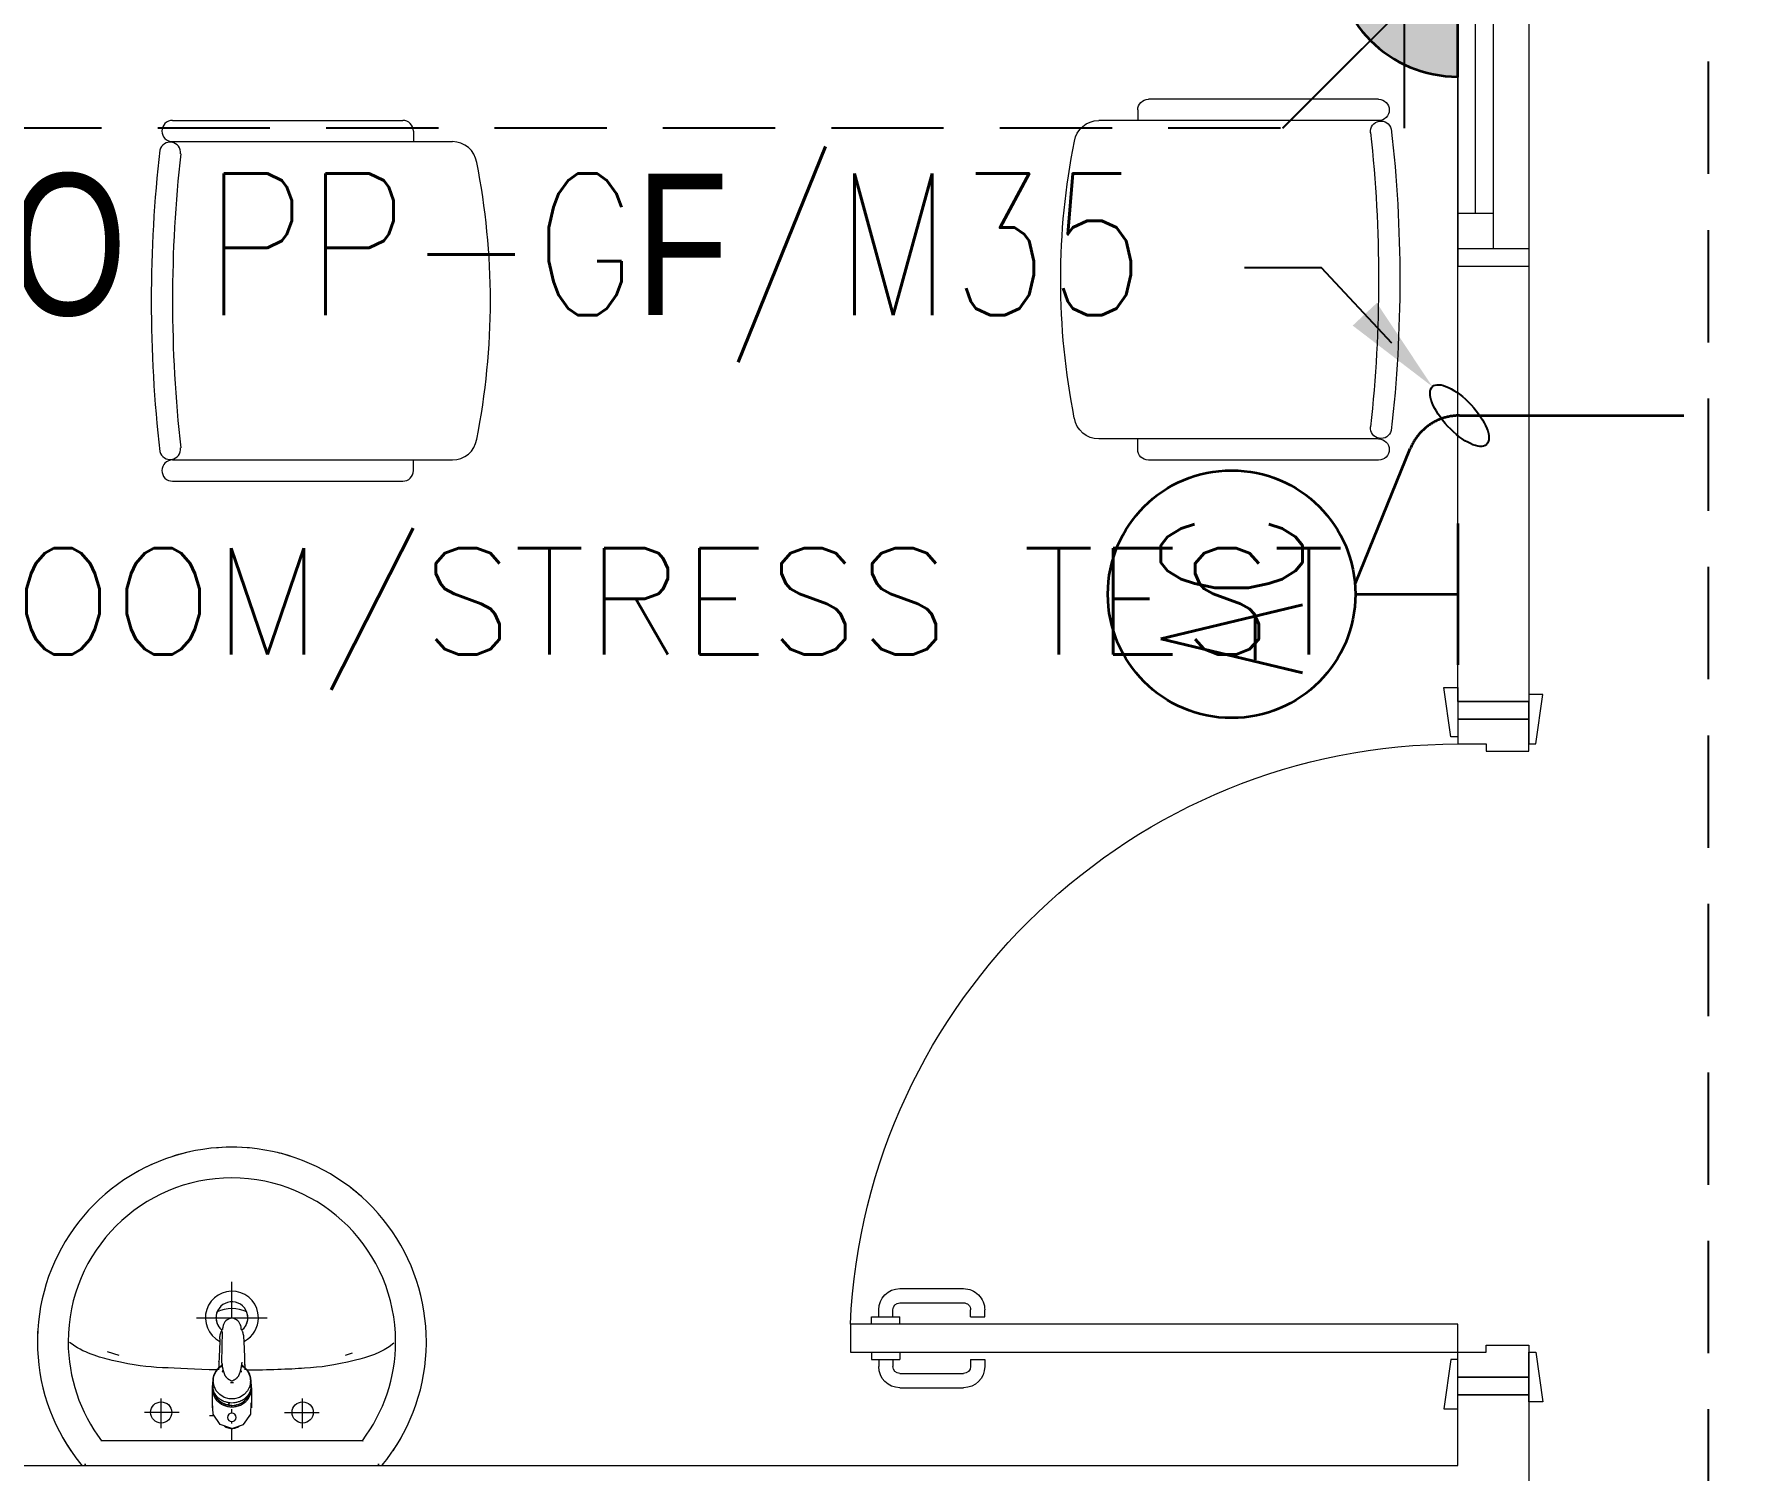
# Model space of a CAD drawing. Header units: inches. Extents: x -12418 to 242017, y -29325 to 19878.
# Drawn here: x 27436 to 29850, y -9965 to -7934 of the extents above; entities that cross this region are included whole.
import ezdxf
from ezdxf import colors
from ezdxf.entities.mleader import LeaderData, LeaderLine
from ezdxf.enums import TextEntityAlignment as Align
from ezdxf.math import Vec2, Vec3

# ---------------------------------------------------------------- set-up
doc = ezdxf.new("R2010")
doc.units = ezdxf.units.IN
doc.header["$LTSCALE"] = 25
doc.header["$MEASUREMENT"] = 0
doc.linetypes.add('DASHDOT', pattern=[25.4, 12.7, -6.35, 0, -6.35])
doc.linetypes.add('HIDDEN', pattern=[9.525, 6.35, -3.175])
doc.layers.get('0').update_dxf_attribs({"color": 8})
doc.layers.get('Defpoints').update_dxf_attribs({"color": 8})
for name, color, linetype, lineweight in [('00-Ground Floor$0$72_EGR_BASE_TEXT', 252, 'Continuous', 5), ('00-Ground Floor$0$Aluminum', 251, 'Continuous', 5), ('00-Ground Floor$0$LOADING', 253, 'Continuous', 5), ('00-Ground Floor$0$P-SANR-FIXT', 6, 'Continuous', 18), ('00-Ground Floor$0$Walls', 251, 'Continuous', 5), ('00-Ground Floor$0$Wooden Joinery', 251, 'Continuous', 5), ('E-LITE-CIRC', 6, 'Continuous', 25), ('E-LITE-CLNG-CNDT', 6, 'DASHDOT', 35), ('E-LITE-EXIT-NUMB', 6, 'Continuous', 25), ('E-POWR-CIRC-NUMB', 6, 'Continuous', 25), ('E-POWR-CLNG-CNDT', 6, 'DASHDOT', 35), ('E-POWR-FLOR-CNDT', 6, 'HIDDEN', 25), ('E-POWR-WALL @ 100', 4, 'Continuous', 35)]:
    doc.layers.add(name, color=color, linetype=linetype, lineweight=lineweight)
doc.layers.add('E-POWR-IDEN', color=101, linetype='Continuous')
doc.styles.add('00-Ground Floor$0$SIMPLEX', font='SIMPLEX.shx', dxfattribs={"height": 150})
doc.styles.add('DC_Simplex', font='SIMPLEX.shx', dxfattribs={"width": 0.7})

# ---------------------------------------------------------------- blocks, each defined once
blk = doc.blocks.new('00-Ground Floor$0$A$C72370EFE')
at = {"layer": '00-Ground Floor$0$Wooden Joinery'}
for p, q in [((-0.01, -0.04), (-0.02, -0.04)), ((-0.01, -0.03), (-0.01, -0.07)), ((0, -0.03), (-0.01, -0.03)), ((0.04, -0.03), (0.05, -0.03)), ((0.05, -0.03), (0.05, -0.07)), ((0.05, -0.04), (0.06, -0.04)), ((-0.05, -0.07), (-0.05, -0.16)), ((-0.03, -0.07), (-0.03, -0.16)), ((-0.01, -0.06), (-0.02, -0.06)), ((0, -0.07), (-0.01, -0.07)), ((0.04, -0.07), (0.05, -0.07)), ((0.05, -0.06), (0.06, -0.06)), ((0.07, -0.07), (0.07, -0.16)), ((0.09, -0.07), (0.09, -0.16)), ((-0.01, -0.17), (-0.02, -0.17)), ((-0.01, -0.19), (-0.02, -0.19)), ((-0.01, -0.17), (-0.01, -0.19)), ((0.05, -0.17), (0.06, -0.17)), ((0.05, -0.17), (0.05, -0.19)), ((0.05, -0.19), (0.06, -0.19))]:
    blk.add_line(p, q, dxfattribs=at)
for centre, radius, start, end in [((-0.02, -0.07), 0.03, 90, 180), ((0.06, -0.07), 0.03, 0, 90), ((-0.02, -0.07), 0.01, 90, 180), ((0.06, -0.07), 0.01, 0, 90), ((-0.02, -0.16), 0.03, 180, 270), ((-0.02, -0.16), 0.01, 180, 270), ((0.06, -0.16), 0.01, 270, 0), ((0.06, -0.16), 0.03, 270, 0)]:
    blk.add_arc(centre, radius, start, end, dxfattribs=at)
blk = doc.blocks.new('00-Ground Floor$0$A$C5DAD61B4')
at = {"layer": '00-Ground Floor$0$Wooden Joinery'}
for points in [[(80, 959.1), (80, 969.1), (10, 979.1), (10, 959.1)], [(940, 959.1), (940, 969.1), (1010, 979.1), (1010, 959.1)], [(70, 859.1), (70, 849.1), (0, 839.1), (0, 859.1)], [(120, 859.1), (120, 0), (80, 0), (80, 859.1)], [(950, 859.1), (950, 849.1), (1020, 839.1), (1020, 859.1)]]:
    blk.add_lwpolyline(points, close=True, dxfattribs=at)
for points in [[(45, 859.1), (45, 959.1), (20, 959.1), (20, 859.1), (45, 859.1)], [(45, 859.1), (80, 859.1), (80, 899.1), (90, 899.1), (90, 959.1), (45, 959.1), (45, 859.1)], [(975, 859.1), (940, 859.1), (940, 899.1), (930, 899.1), (930, 959.1), (975, 959.1), (975, 859.1)], [(975, 859.1), (975, 959.1), (1000, 959.1), (1000, 859.1), (975, 859.1)]]:
    blk.add_lwpolyline(points, dxfattribs=at)
blk.add_arc((80, 859.1), 860, 272.666, 0, dxfattribs=at)
at = {"layer": '00-Ground Floor$0$Wooden Joinery', "xscale": 999.9999999998854, "yscale": 999.9999999998854, "zscale": 999.9999999998854, "rotation": 180}
blk.add_blockref('00-Ground Floor$0$A$C72370EFE', (120, 0), dxfattribs=at)
blk = doc.blocks.new('00-Ground Floor$0$FP_84-161_A_00_GFL_-0_080_Einreichung_Grundrisse_100')
at = {"layer": '00-Ground Floor$0$P-SANR-FIXT'}
blk.add_line((-0.0045, 0.0022), (-0.0044, 0.002), dxfattribs=at)
at = {"layer": '00-Ground Floor$0$P-SANR-FIXT', "flags": 128}
blk.add_lwpolyline([(-0.006, 0.004), (-0.0059, 0.0039), (-0.0057, 0.0038)], dxfattribs=at)
blk = doc.blocks.new('00-Ground Floor$0$FP_85-161_A_00_GFL_-0_080_Einreichung_Grundrisse_100')
at = {"layer": '00-Ground Floor$0$P-SANR-FIXT'}
blk.add_line((0.0044, 0.0019), (0.0045, 0.0021), dxfattribs=at)
at = {"layer": '00-Ground Floor$0$P-SANR-FIXT', "flags": 128}
blk.add_lwpolyline([(0.0057, 0.0037), (0.0058, 0.0039), (0.006, 0.004)], dxfattribs=at)
blk = doc.blocks.new('00-Ground Floor$0$IS_Ceraplus_B8204_BIM_BG _1_ - B8204AA - CERAPLUS single lever basin mixer with pop-up waste-V83-161_A_00_GFL_-0_080_Einreichung_Grundrisse_100')
at = {"layer": '00-Ground Floor$0$LOADING'}
h = blk.add_hatch(dxfattribs=at)
h.set_pattern_fill('FP_27', color=256, style=0, pattern_type=2)
h.set_pattern_definition([(135, (-0.009, 0), (0.010607, 0.010607), []), (45, (-0.009, 0), (0.010607, -0.010607), [])])
h.paths.add_polyline_path([(-0.0045, 0.0019), (-0.0056, 0.0024), (-0.005, 0.0019)])
h.paths.add_polyline_path([(-0.0055, 0.0035), (-0.0055, 0.0035), (-0.0079, 0.0042)])
for p, q in [((-0.014, 0.0647), (-0.0133, 0.1077)), ((-0.0185, 0.0618), (-0.019, 0.0539)), ((-0.019, 0.0539), (-0.0188, 0.0561)), ((-0.0124, 0.052), (-0.0133, 0.0515)), ((0.0137, 0.0512), (0.0129, 0.0517)), ((-0.028, 0.0281), (-0.028, 0)), ((-0.0271, 0.0392), (-0.0274, 0.0337)), ((-0.0262, 0.0293), (-0.0263, 0.0287)), ((-0.0263, 0.0287), (-0.0262, 0.0282)), ((0.0262, 0.0282), (0.0263, 0.0287)), ((0.0274, 0.0337), (0.0271, 0.0392)), ((0.028, 0), (0.028, 0.0281))]:
    blk.add_line(p, q, dxfattribs=at)
at = {"layer": '00-Ground Floor$0$LOADING', "flags": 128}
for points in [[(0, 0.1266), (-0.0025, 0.1263), (-0.0047, 0.1255), (-0.0067, 0.1244), (-0.0084, 0.123), (-0.0098, 0.1214), (-0.0109, 0.1197), (-0.0118, 0.1179), (-0.0124, 0.1161), (-0.0129, 0.1142)], [(0.0129, 0.1142), (0.0124, 0.1161), (0.0118, 0.1179), (0.0109, 0.1197), (0.0098, 0.1214), (0.0084, 0.123), (0.0067, 0.1244), (0.0047, 0.1255), (0.0025, 0.1263), (0, 0.1266)], [(-0.0172, 0.0938), (-0.0177, 0.083), (-0.0181, 0.0721)], [(0.0181, 0.0721), (0.0177, 0.083), (0.0172, 0.0938)], [(-0.0173, 0.0577), (-0.0181, 0.057), (-0.0189, 0.0563), (-0.0197, 0.0556), (-0.0204, 0.0548), (-0.0211, 0.054), (-0.0218, 0.0532), (-0.0224, 0.0523), (-0.023, 0.0514), (-0.0236, 0.0505), (-0.0241, 0.0496), (-0.0246, 0.0487), (-0.025, 0.0477), (-0.0254, 0.0467), (-0.0258, 0.0458), (-0.0261, 0.0448), (-0.0264, 0.0437), (-0.0266, 0.0427), (-0.0268, 0.0417), (-0.027, 0.0407), (-0.0271, 0.0396), (-0.0271, 0.0393)], [(0.0176, 0.0568), (0.0224, 0.0513), (0.0254, 0.0448), (0.0264, 0.0376), (0.0253, 0.0305), (0.0222, 0.024), (0.0172, 0.0186), (0.0109, 0.0147), (0.0037, 0.0127), (-0.0037, 0.0127), (-0.0109, 0.0147), (-0.0172, 0.0186), (-0.0222, 0.024), (-0.0253, 0.0305), (-0.0264, 0.0376), (-0.0254, 0.0448), (-0.0224, 0.0513), (-0.0176, 0.0568)], [(-0.0184, 0.0651), (-0.0184, 0.0652), (-0.0184, 0.0652), (-0.0184, 0.0652), (-0.0184, 0.0654), (-0.0184, 0.0655)], [(-0.0138, 0.0591), (-0.0139, 0.0588), (-0.0142, 0.0586), (-0.0146, 0.0583), (-0.0151, 0.0581), (-0.0156, 0.058), (-0.0162, 0.0579)], [(-0.014, 0.0633), (-0.0139, 0.0612), (-0.0138, 0.0591)], [(0.0138, 0.0591), (0.0139, 0.0612), (0.014, 0.0633)], [(0.0162, 0.0579), (0.0156, 0.058), (0.0151, 0.0581), (0.0146, 0.0583), (0.0142, 0.0586), (0.0139, 0.0588), (0.0138, 0.0591)], [(0.0176, 0.0568), (0.0174, 0.0575), (0.0171, 0.0578)], [(0.0271, 0.0393), (0.027, 0.0403), (0.0269, 0.0413), (0.0267, 0.0424), (0.0265, 0.0434), (0.0262, 0.0444), (0.0259, 0.0454), (0.0255, 0.0464), (0.0252, 0.0474), (0.0247, 0.0484), (0.0243, 0.0493), (0.0238, 0.0502), (0.0232, 0.0511), (0.0226, 0.052), (0.022, 0.0529), (0.0214, 0.0537), (0.0207, 0.0545), (0.0199, 0.0553), (0.0192, 0.0561), (0.0184, 0.0568), (0.0176, 0.0575), (0.0173, 0.0577)], [(0.019, 0.0539), (0.0185, 0.0615), (0.0185, 0.0618)], [(0, -0.0291), (-0.0165, -0.0236), (-0.0266, -0.009), (-0.0272, 0.0069)], [(0, -0.0291), (0.0165, -0.0236), (0.0266, -0.009), (0.0272, 0.0069)]]:
    blk.add_lwpolyline(points, dxfattribs=at)
at = {"layer": '00-Ground Floor$0$LOADING'}
for centre, radius, start, end in [((-0.009, 0), 0.005, 45, 60), ((0.009, 0), 0.005, 120, 135), ((0, -0.0135), 0.00603, 0, 180), ((0, -0.0135), 0.00603, 180, 0)]:
    blk.add_arc(centre, radius, start, end, dxfattribs=at)
for centre, major_axis, start_param, end_param in [((0, 0.0312), (0.0248, 0), 2.092112, 2.171239), ((0, 0.0281), (0.028, 0), 2.023633, 2.080754), ((0, 0.0287), (0.0262, 0), 2.050686, 2.11396), ((0, 0.0287), (0.0263, 0), 1.027635, 1.090907), ((0, 0.0281), (0.028, 0), 1.06092, 1.118026), ((0, 0.0312), (0.0248, 0), 0.970354, 1.049481), ((0, 0.0281), (0.028, 0), 2.951868, 4.712389), ((0, 0.0321), (0.0275, 0), 3.080485, 3.141362), ((0, 0.0321), (0.0275, 0), 2.843769, 3.043872), ((0, 0.0281), (0.028, 0), 2.799851, 2.911963), ((0, 0.0287), (0.0267, 0), 3.246629, 4.712389), ((0, 0.0281), (0.028, 0), 4.712389, 6.473013), ((0, 0.0287), (-0.0267, 0), 1.570796, 3.036493), ((0, 0.0287), (0.0267, 0), 0.174533, 0.223811), ((0, 0.0321), (0.0275, 0), 0.09773, 0.297658), ((0, 0.0281), (0.028, 0), 0.229745, 0.342115), ((0, 0.0321), (0.0275, 0), 0.00023, 0.061119), ((0, 0.0287), (0.0262, 0), 3.49143, 3.65954), ((0, 0.0287), (0.0262, 0), 3.665191, 4.712389), ((0, 0.0287), (-0.0263, 0), 1.570796, 2.599865), ((0, 0.0287), (0.0263, 0), 5.759587, 5.933266)]:
    blk.add_ellipse(centre, major_axis=major_axis, ratio=0.961262, start_param=start_param, end_param=end_param, dxfattribs=at)
for points in [[(-0.0171, 0.0973), (-0.0171, 0.0967), (-0.0172, 0.0956), (-0.0172, 0.0944), (-0.0172, 0.0938)], [(0.0172, 0.0938), (0.0172, 0.0944), (0.0172, 0.0956), (0.0171, 0.0967), (0.0171, 0.0973)], [(-0.0181, 0.0721), (-0.0181, 0.0709), (-0.0182, 0.0684), (-0.0183, 0.0659), (-0.0184, 0.0646)], [(-0.0172, 0.0578), (-0.0165, 0.058), (-0.0157, 0.0584), (-0.0148, 0.0587)], [(-0.0166, 0.0582), (-0.0167, 0.0581), (-0.0169, 0.058), (-0.0171, 0.0578), (-0.0172, 0.0578)], [(-0.0138, 0.0621), (-0.0139, 0.0617), (-0.0142, 0.0609), (-0.0148, 0.0599), (-0.0156, 0.059), (-0.0163, 0.0585), (-0.0166, 0.0582)], [(-0.0166, 0.0582), (-0.0166, 0.0582), (-0.0166, 0.0583), (-0.0165, 0.0582), (-0.0164, 0.0581), (-0.0162, 0.0579), (-0.0162, 0.0579)], [(-0.014, 0.0633), (-0.014, 0.0635), (-0.014, 0.064), (-0.014, 0.0644), (-0.014, 0.0646)], [(-0.014, 0.0633), (-0.014, 0.0633), (-0.014, 0.0633), (-0.014, 0.0633)], [(0.014, 0.0647), (0.014, 0.0644), (0.014, 0.064), (0.014, 0.0635), (0.014, 0.0633)], [(0.014, 0.0633), (0.014, 0.0633), (0.014, 0.0633), (0.014, 0.0633)], [(0.0141, 0.059), (0.0147, 0.0587), (0.0158, 0.0583), (0.0168, 0.0579), (0.0172, 0.0578)], [(0.0162, 0.0579), (0.0162, 0.0579), (0.0164, 0.0581), (0.0165, 0.0582), (0.0166, 0.0583), (0.0166, 0.0582), (0.0166, 0.0582)], [(0.0169, 0.058), (0.0169, 0.058), (0.0168, 0.0581), (0.0167, 0.0582), (0.0166, 0.0582)], [(0.0171, 0.0578), (0.0171, 0.0579), (0.017, 0.0579), (0.0169, 0.058)], [(0.0184, 0.0646), (0.0183, 0.0659), (0.0182, 0.0684), (0.0181, 0.0709), (0.0181, 0.0721)]]:
    blk.add_open_spline(points, degree=3, dxfattribs=at)
for points, knots in [([(-0.0171, 0.0973), (-0.0171, 0.0992), (-0.0167, 0.102), (-0.0159, 0.1053), (-0.0153, 0.1072), (-0.0147, 0.1084), (-0.0142, 0.1096), (-0.0137, 0.1106), (-0.0133, 0.1113), (-0.0131, 0.1116)], [0, 0, 0, 0, 0.2, 0.3, 0.35, 0.4, 0.4375, 0.475, 0.5143259, 0.5143259, 0.5143259, 0.5143259]), ([(-0.0129, 0.1142), (-0.0129, 0.1141), (-0.013, 0.1138), (-0.013, 0.1134), (-0.0131, 0.1131), (-0.0131, 0.1128), (-0.0131, 0.1125), (-0.0131, 0.1122), (-0.0132, 0.1118), (-0.0132, 0.1115), (-0.0132, 0.1111), (-0.0132, 0.1107), (-0.0132, 0.1105)], [0, 0, 0, 0, 0.1, 0.15, 0.2, 0.25, 0.3, 0.35, 0.4, 0.45, 0.5, 0.6, 0.6, 0.6, 0.6]), ([(0.0132, 0.1105), (0.0132, 0.1107), (0.0132, 0.1111), (0.0132, 0.1115), (0.0132, 0.1118), (0.0131, 0.1122), (0.0131, 0.1125), (0.0131, 0.1128), (0.0131, 0.1131), (0.013, 0.1134), (0.013, 0.1138), (0.0129, 0.1141), (0.0129, 0.1142)], [0.4, 0.4, 0.4, 0.4, 0.5, 0.55, 0.6, 0.65, 0.7, 0.75, 0.8, 0.85, 0.9, 1, 1, 1, 1]), ([(0.0171, 0.0973), (0.0171, 0.0992), (0.0167, 0.102), (0.0159, 0.1053), (0.0153, 0.1072), (0.0147, 0.1086), (0.0141, 0.1099), (0.0135, 0.1109), (0.0132, 0.1115), (0.0131, 0.1116)], [-1, -1, -1, -1, -0.8, -0.7, -0.65, -0.6, -0.55, -0.5, -0.4856603, -0.4856603, -0.4856603, -0.4856603]), ([(-0.0184, 0.0646), (-0.0185, 0.0619), (-0.0186, 0.0582), (-0.0188, 0.0547), (-0.0188, 0.0538)], [0, 0, 0, 0, 0.25, 0.3275619, 0.3275619, 0.3275619, 0.3275619]), ([(-0.0176, 0.0568), (-0.0175, 0.0569), (-0.0173, 0.057), (-0.0172, 0.0571), (-0.017, 0.0572), (-0.0169, 0.0573), (-0.0167, 0.0574), (-0.0166, 0.0575), (-0.0165, 0.0577), (-0.0163, 0.0578), (-0.0162, 0.0578), (-0.0162, 0.0579)], [0, 0, 0, 0, 0.2, 0.3, 0.4, 0.5, 0.6, 0.7, 0.8, 0.9, 1, 1, 1, 1]), ([(-0.0138, 0.0591), (-0.0137, 0.0587), (-0.0136, 0.0581), (-0.0134, 0.0572), (-0.0132, 0.0566), (-0.0131, 0.0559), (-0.0129, 0.0552), (-0.0128, 0.0544), (-0.0126, 0.0537), (-0.0124, 0.053), (-0.0122, 0.0521), (-0.0118, 0.0509), (-0.0114, 0.0497), (-0.0111, 0.0489), (-0.0109, 0.0484), (-0.0108, 0.0481), (-0.0107, 0.0477), (-0.0105, 0.0472), (-0.0103, 0.0466), (-0.01, 0.0459), (-0.0096, 0.0452), (-0.0092, 0.0446), (-0.0088, 0.0441), (-0.0083, 0.0435), (-0.0078, 0.0429), (-0.0072, 0.0424), (-0.0067, 0.0419), (-0.0061, 0.0414), (-0.0055, 0.0409), (-0.0049, 0.0405), (-0.0042, 0.04), (-0.0035, 0.0397), (-0.0028, 0.0393), (-0.0021, 0.0389), (-0.0012, 0.0384), (-0.0005, 0.038), (0, 0.0378)], [0, 0, 0, 0, 0.055556, 0.083333, 0.111111, 0.138889, 0.166667, 0.194444, 0.222222, 0.25, 0.277778, 0.333333, 0.388889, 0.416667, 0.430556, 0.444444, 0.458333, 0.472222, 0.5, 0.527778, 0.555556, 0.583333, 0.611111, 0.638889, 0.666667, 0.694444, 0.722222, 0.75, 0.777778, 0.805556, 0.833333, 0.861111, 0.888889, 0.916667, 0.944444, 1, 1, 1, 1]), ([(0, 0.0378), (0.0005, 0.038), (0.0012, 0.0384), (0.0021, 0.0389), (0.0028, 0.0393), (0.0035, 0.0397), (0.0042, 0.04), (0.0049, 0.0405), (0.0055, 0.0409), (0.0061, 0.0414), (0.0067, 0.0419), (0.0072, 0.0424), (0.0078, 0.0429), (0.0083, 0.0435), (0.0088, 0.0441), (0.0092, 0.0446), (0.0096, 0.0452), (0.01, 0.0459), (0.0103, 0.0466), (0.0105, 0.0472), (0.0107, 0.0477), (0.0108, 0.0481), (0.0109, 0.0484), (0.0111, 0.0489), (0.0114, 0.0497), (0.0118, 0.0509), (0.0122, 0.0521), (0.0124, 0.053), (0.0126, 0.0537), (0.0128, 0.0544), (0.0129, 0.0552), (0.0131, 0.0559), (0.0132, 0.0566), (0.0134, 0.0572), (0.0136, 0.0581), (0.0137, 0.0587), (0.0138, 0.0591)], [0, 0, 0, 0, 0.055556, 0.083333, 0.111111, 0.138889, 0.166667, 0.194444, 0.222222, 0.25, 0.277778, 0.305556, 0.333333, 0.361111, 0.388889, 0.416667, 0.444444, 0.472222, 0.5, 0.527778, 0.541667, 0.555556, 0.569444, 0.583333, 0.611111, 0.666667, 0.722222, 0.75, 0.777778, 0.805556, 0.833333, 0.861111, 0.888889, 0.916667, 0.944444, 1, 1, 1, 1]), ([(0.0166, 0.0582), (0.0165, 0.0583), (0.0163, 0.0585), (0.016, 0.0587), (0.0158, 0.0588), (0.0156, 0.059), (0.0154, 0.0592), (0.0151, 0.0596), (0.0148, 0.06), (0.0145, 0.0604), (0.0143, 0.0608), (0.0141, 0.0611), (0.0141, 0.0613)], [0, 0, 0, 0, 0.0833333, 0.125, 0.1666667, 0.2083333, 0.25, 0.3333333, 0.4166667, 0.5, 0.5833333, 0.6666667, 0.6666667, 0.6666667, 0.6666667]), ([(0.0162, 0.0579), (0.0162, 0.0578), (0.0163, 0.0578), (0.0165, 0.0577), (0.0166, 0.0575), (0.0167, 0.0574), (0.0169, 0.0573), (0.017, 0.0572), (0.0172, 0.0571), (0.0173, 0.057), (0.0175, 0.0569), (0.0176, 0.0568)], [0, 0, 0, 0, 0.1, 0.2, 0.3, 0.4, 0.5, 0.6, 0.7, 0.8, 1, 1, 1, 1]), ([(0.0188, 0.0538), (0.0188, 0.0547), (0.0186, 0.0582), (0.0185, 0.0619), (0.0184, 0.0646)], [0.6724033, 0.6724033, 0.6724033, 0.6724033, 0.75, 1, 1, 1, 1]), ([(-0.0275, 0.0321), (-0.0275, 0.0305), (-0.0273, 0.0282), (-0.0266, 0.0253), (-0.0258, 0.0231), (-0.0249, 0.0211), (-0.0238, 0.0192), (-0.0227, 0.0177), (-0.0218, 0.0165), (-0.021, 0.0157), (-0.0202, 0.0149), (-0.0191, 0.0139), (-0.0177, 0.0127), (-0.0161, 0.0117), (-0.0148, 0.0109), (-0.0138, 0.0104), (-0.0127, 0.0099), (-0.0113, 0.0093), (-0.0087, 0.0084), (-0.0048, 0.0075), (0, 0.0071), (0.0048, 0.0075), (0.0087, 0.0084), (0.0113, 0.0093), (0.0127, 0.0099), (0.0138, 0.0104), (0.0148, 0.0109), (0.0161, 0.0117), (0.0177, 0.0127), (0.0192, 0.0139), (0.0203, 0.0149), (0.021, 0.0157), (0.0218, 0.0165), (0.0227, 0.0177), (0.0238, 0.0192), (0.0249, 0.0211), (0.0258, 0.0231), (0.0266, 0.0253), (0.0273, 0.0282), (0.0275, 0.0305), (0.0275, 0.0321)], [0, 0, 0, 0, 0.055556, 0.083333, 0.111111, 0.138889, 0.166667, 0.194444, 0.208333, 0.222222, 0.236111, 0.25, 0.277778, 0.305556, 0.319444, 0.333333, 0.347222, 0.361111, 0.388889, 0.444444, 0.5, 0.555556, 0.611111, 0.638889, 0.652778, 0.666667, 0.680556, 0.694444, 0.722222, 0.75, 0.763889, 0.777778, 0.791667, 0.805556, 0.833333, 0.861111, 0.888889, 0.916667, 0.944444, 1, 1, 1, 1]), ([(-0.0022, 0.0357), (-0.002, 0.0357), (-0.0013, 0.0357), (-0.0006, 0.0357), (0, 0.0357)], [0.8701641, 0.8701641, 0.8701641, 0.8701641, 0.9, 1, 1, 1, 1]), ([(0, 0.0357), (0.0006, 0.0357), (0.0013, 0.0357), (0.002, 0.0357), (0.0022, 0.0357)], [0, 0, 0, 0, 0.1, 0.1298422, 0.1298422, 0.1298422, 0.1298422])]:
    blk.add_open_spline(points, degree=3, knots=knots, dxfattribs=at)
for name in ['00-Ground Floor$0$FP_84-161_A_00_GFL_-0_080_Einreichung_Grundrisse_100', '00-Ground Floor$0$FP_85-161_A_00_GFL_-0_080_Einreichung_Grundrisse_100']:
    blk.add_blockref(name, (0, 0), dxfattribs=at)
blk = doc.blocks.new('00-Ground Floor$0$_100_WB_KER_REN_55x45x18 - _100_WB_KER_REN_55x45x18-V70-161_A_00_GFL_-0_080_Einreichung_Grundrisse_100')
at = {"layer": '00-Ground Floor$0$LOADING'}
for p, q in [((0, -0.0168), (0, 0.0348)), ((-0.05, -0.0161), (0.05, -0.0161)), ((-0.1763, -0.0637), (-0.1598, -0.0692)), ((0.1605, -0.0691), (0.1707, -0.0656)), ((-0.1, -0.172), (-0.1, -0.1303)), ((0, -0.1422), (0, -0.1399)), ((0.1, -0.172), (0.1, -0.1303)), ((-0.0744, -0.15), (-0.1234, -0.15)), ((-0.0259, -0.155), (-0.0315, -0.155)), ((0, -0.1509), (0, -0.1454)), ((0, -0.1656), (0, -0.1628)), ((0.026, -0.155), (0.0248, -0.155)), ((0.0744, -0.15), (0.1234, -0.15)), ((0.1855, -0.1899), (-0.1855, -0.1899)), ((0, -0.1899), (0, -0.1724)), ((-0.2075, -0.2227), (-0.2075, -0.225)), ((-0.2074, -0.225), (0.2074, -0.225)), ((0.2075, -0.225), (0.2075, -0.2227))]:
    blk.add_line(p, q, dxfattribs=at)
at = {"layer": '00-Ground Floor$0$LOADING', "flags": 128}
for points in [[(0.275, -0.05), (0.2748, -0.039), (0.2741, -0.028), (0.273, -0.0171), (0.2715, -0.0062), (0.2695, 0.0046), (0.2671, 0.0154), (0.2643, 0.026), (0.261, 0.0365), (0.2574, 0.0469), (0.2533, 0.0571), (0.2488, 0.0671), (0.2439, 0.077), (0.2387, 0.0866), (0.233, 0.0961), (0.227, 0.1053), (0.2206, 0.1142), (0.2138, 0.1229), (0.2067, 0.1313), (0.1993, 0.1395), (0.1916, 0.1473), (0.1836, 0.1548), (0.1752, 0.162), (0.1666, 0.1688), (0.1577, 0.1753), (0.1486, 0.1814), (0.1392, 0.1872), (0.1296, 0.1925), (0.1198, 0.1975), (0.1098, 0.2021), (0.0996, 0.2063), (0.0893, 0.2101), (0.0788, 0.2135), (0.0682, 0.2164), (0.0575, 0.2189), (0.0467, 0.221), (0.0359, 0.2227), (0.0249, 0.2239), (0.014, 0.2246), (0.003, 0.225), (-0.008, 0.2249), (-0.019, 0.2243), (-0.03, 0.2234), (-0.0409, 0.2219), (-0.0517, 0.2201), (-0.0625, 0.2178), (-0.0731, 0.2151), (-0.0837, 0.212), (-0.0941, 0.2084), (-0.1043, 0.2044), (-0.1144, 0.2001), (-0.1243, 0.1953), (-0.1341, 0.1901), (-0.1436, 0.1846), (-0.1528, 0.1786), (-0.1618, 0.1723), (-0.1706, 0.1657), (-0.1791, 0.1587), (-0.1873, 0.1514), (-0.1952, 0.1437), (-0.2028, 0.1358), (-0.21, 0.1275), (-0.217, 0.119), (-0.2236, 0.1101), (-0.2298, 0.1011), (-0.2356, 0.0918), (-0.2411, 0.0822), (-0.2462, 0.0725), (-0.2509, 0.0625), (-0.2552, 0.0524), (-0.2591, 0.0421), (-0.2626, 0.0317), (-0.2656, 0.0211), (-0.2683, 0.0104), (-0.2705, -0.0003), (-0.2722, -0.0112), (-0.2736, -0.0221), (-0.2745, -0.0331), (-0.2749, -0.0441), (-0.275, -0.05)], [(-0.275, -0.05), (-0.2748, -0.061), (-0.2741, -0.072), (-0.273, -0.0829), (-0.2715, -0.0938), (-0.2695, -0.1046), (-0.2671, -0.1154), (-0.2643, -0.126), (-0.261, -0.1365), (-0.2574, -0.1469), (-0.2533, -0.1571), (-0.2488, -0.1671), (-0.2439, -0.177), (-0.2387, -0.1866), (-0.233, -0.1961), (-0.227, -0.2053), (-0.2206, -0.2142), (-0.2138, -0.2229), (-0.2121, -0.225)], [(0.2121, -0.225), (0.219, -0.2164), (0.2254, -0.2075), (0.2316, -0.1983), (0.2373, -0.189), (0.2427, -0.1794), (0.2476, -0.1696), (0.2522, -0.1596), (0.2564, -0.1494), (0.2602, -0.1391), (0.2635, -0.1286), (0.2665, -0.118), (0.269, -0.1073), (0.271, -0.0965), (0.2727, -0.0856), (0.2739, -0.0747), (0.2747, -0.0637), (0.275, -0.0527), (0.275, -0.05)]]:
    blk.add_lwpolyline(points, dxfattribs=at)
at = {"layer": '00-Ground Floor$0$LOADING'}
for centre in [(-0.1, -0.15), (0.1, -0.15)]:
    blk.add_circle(centre, 0.015, dxfattribs=at)
for centre, radius, start, end in [((0, -0.05), 0.275, 102.4465, 108), ((0, -0.05), 0.275, 84, 96), ((0, -0.05), 0.275, 72, 77.0759), ((0, -0.05), 0.275, 114.3411, 120), ((0, -0.05), 0.2315, 0, 180), ((0, -0.05), 0.275, 48, 52.3311), ((0, -0.0161), 0.0375, 0, 242.8695), ((0, -0.0161), 0.0225, 0, 230.4974), ((0, -0.0161), 0.0225, 166.6583, 180), ((0, -0.0161), 0.0225, 158.492, 162.9534), ((0, -0.0161), 0.0225, 197.9866, 203.275), ((0, -0.05), 0.047, 63.4433, 116.5567), ((0, -0.0161), 0.0225, 308.5714, 0), ((0, -0.0161), 0.0375, 298.5854, 0), ((0, -0.0161), 0.0225, 336.724, 342.0113), ((0, -0.0161), 0.0225, 17.0466, 21.508), ((0, -0.0161), 0.0225, 0, 13.3417), ((0, -0.05), 0.275, 176.3775, 180), ((0, -0.0161), 0.0225, 216.6061, 221.9192), ((0, -0.0161), 0.0225, 318.0735, 323.384), ((0, -0.05), 0.2315, 180, 217.1791), ((0, -0.05), 0.2315, 322.8209, 0), ((0, -0.155), 0.0175, 101.7654, 108.0537), ((0, -0.05), 0.275, 209.6409, 214.0676), ((0, -0.155), 0.0175, 234.0899, 305.9101), ((0, -0.155), 0.0175, 276.1202, 291.131), ((0, -0.05), 0.275, 325.9324, 330.3591), ((0, -0.05), 0.275, 218.7619, 219.5212), ((0, -0.05), 0.275, 320.4788, 321.2381)]:
    blk.add_arc(centre, radius, start, end, dxfattribs=at)
for points in [[(-0.021, -0.008), (-0.0215, -0.0093), (-0.0222, -0.012), (-0.0225, -0.0147), (-0.0225, -0.0161)], [(0.0225, -0.0161), (0.0225, -0.0147), (0.0222, -0.012), (0.0215, -0.0093), (0.021, -0.008)], [(-0.1855, -0.1899), (-0.1854, -0.1899), (-0.1853, -0.1899), (-0.1852, -0.1899)], [(-0.0022, -0.1724), (-0.0018, -0.1724), (-0.0013, -0.1725), (-0.0009, -0.1725)], [(0.0009, -0.1725), (0.0013, -0.1725), (0.0018, -0.1724), (0.0022, -0.1724)], [(0.1852, -0.1899), (0.1853, -0.1899), (0.1854, -0.1899), (0.1855, -0.1899)], [(-0.2075, -0.2239), (-0.2075, -0.2235), (-0.2075, -0.2231), (-0.2075, -0.2227)], [(0.2075, -0.2227), (0.2075, -0.2231), (0.2075, -0.2235), (0.2075, -0.2239)]]:
    blk.add_open_spline(points, degree=3, dxfattribs=at)
for points, knots in [([(-0.0225, -0.0161), (-0.0225, -0.0187), (-0.0216, -0.0239), (-0.0182, -0.0298), (-0.0152, -0.0327), (-0.0141, -0.0337)], [0, 0, 0, 0, 0.1111111, 0.2222222, 0.2855797, 0.2855797, 0.2855797, 0.2855797]), ([(0.0141, -0.0337), (0.0163, -0.0319), (0.0207, -0.0267), (0.0225, -0.02), (0.0225, -0.0161)], [0.714432, 0.714432, 0.714432, 0.714432, 0.8333333, 1, 1, 1, 1]), ([(-0.0213, -0.0899), (-0.0501, -0.0892), (-0.1085, -0.0863), (-0.1431, -0.0839), (-0.2103, -0.066), (-0.2294, -0.0509)], [-0.6455998, -0.6455998, -0.6455998, -0.6455998, -0.4228457, -0.1715289, -0.0392191, -0.0392191, -0.0392191, -0.0392191]), ([(0.2292, -0.052), (0.2115, -0.0665), (0.1514, -0.0828), (0.1113, -0.0879), (0.0512, -0.0901), (0.0209, -0.0903)], [-1.3638988, -1.3638988, -1.3638988, -1.3638988, -1.235629, -0.9865548, -0.7533016, -0.7533016, -0.7533016, -0.7533016]), ([(-0.009, -0.17), (-0.0086, -0.1703), (-0.0077, -0.1708), (-0.0059, -0.1715), (-0.0046, -0.1719), (-0.0037, -0.1721)], [0.3333333, 0.3333333, 0.3333333, 0.3333333, 0.3611111, 0.3888889, 0.4346802, 0.4346802, 0.4346802, 0.4346802]), ([(0.0037, -0.1721), (0.0046, -0.1719), (0.0064, -0.1714), (0.0081, -0.1705), (0.009, -0.17)], [0.5653518, 0.5653518, 0.5653518, 0.5653518, 0.6111111, 0.6666667, 0.6666667, 0.6666667, 0.6666667]), ([(-0.2119, -0.225), (-0.2119, -0.225), (-0.2118, -0.225), (-0.2116, -0.225), (-0.2114, -0.225), (-0.2111, -0.225), (-0.2109, -0.225), (-0.2106, -0.225), (-0.2102, -0.225), (-0.2095, -0.225), (-0.2086, -0.225), (-0.2078, -0.225), (-0.2074, -0.225)], [-0.8333333, -0.8333333, -0.8333333, -0.8333333, -0.75, -0.7083333, -0.6666667, -0.5833333, -0.5416667, -0.5, -0.4166667, -0.3333333, -0.1666667, 0, 0, 0, 0]), ([(0.2074, -0.225), (0.2078, -0.225), (0.2086, -0.225), (0.2095, -0.225), (0.2102, -0.225), (0.2106, -0.225), (0.2109, -0.225), (0.2111, -0.225), (0.2114, -0.225), (0.2116, -0.225), (0.2118, -0.225), (0.2119, -0.225), (0.2119, -0.225)], [-1, -1, -1, -1, -0.8333333, -0.6666667, -0.5833333, -0.5, -0.4583333, -0.4166667, -0.3333333, -0.2916667, -0.25, -0.1666667, -0.1666667, -0.1666667, -0.1666667])]:
    blk.add_open_spline(points, degree=3, knots=knots, dxfattribs=at)
at = {"layer": '00-Ground Floor$0$P-SANR-FIXT'}
blk.add_blockref('00-Ground Floor$0$IS_Ceraplus_B8204_BIM_BG _1_ - B8204AA - CERAPLUS single lever basin mixer with pop-up waste-V83-161_A_00_GFL_-0_080_Einreichung_Grundrisse_100', (0, -0.1434), dxfattribs=at)
blk = doc.blocks.new('00-Ground Floor$0$GF21016-P')
at = {"layer": '00-Ground Floor$0$LOADING', "extrusion": (-1.24384e-09, -1.20261e-09, -1)}
for p, q in [((0.0128, 0.0179), (0.0128, 0.4136)), ((0.4628, 0.0179), (0.4628, 0.4136)), ((-0.0172, 0.0179), (-0.0172, 0.3435)), ((-0.0022, 0.3585), (0.0128, 0.3585)), ((0.4778, 0.3585), (0.4628, 0.3585)), ((0.4928, 0.0179), (0.4928, 0.3435)), ((0.4778, 0.0029), (0.4778, 0.0029))]:
    blk.add_line(p, q, dxfattribs=at)
for centre, radius, start, end in [((-0.2378, -0.5362), 1.0036, 78.7568, 101.2432), ((-0.0478, 0.4136), 0.035, 0, 80.6557), ((-0.4278, 0.4136), 0.035, 99.3443, 180), ((0.0022, 0.3435), 0.015, 0, 90), ((-0.4778, 0.3435), 0.015, 90, 180), ((-0.0284, 0.0145), 0.015, 284.3864, 95.5209), ((-0.2378, 1.8928), 1.8749, 263.6341, 276.3659), ((-0.4471, 0.0145), 0.015, 84.4791, 255.6136), ((0.0022, 0.0179), 0.015, 270, 0), ((0.0022, 0.0179), 0.015, 180, 270), ((-0.2378, 1.8734), 1.8855, 263.5119, 276.4881), ((-0.4778, 0.0179), 0.015, 270, 0), ((-0.4778, 0.0179), 0.015, 180, 270)]:
    blk.add_arc(centre, radius, start, end, dxfattribs=at)
blk = doc.blocks.new('00-Ground Floor$0$A$C37be4daf')
at = {"layer": '00-Ground Floor$0$Aluminum'}
for p, q in [((1416, 598.2), (216, 598.2)), ((241, 498.2), (241, 598.2)), ((291, 548.2), (291, 598.2)), ((1341, 548.2), (1341, 598.2)), ((1391, 498.2), (1391, 598.2)), ((291, 573.2), (1341, 573.2)), ((1391, 548.2), (241, 548.2)), ((1416, 498.2), (216, 498.2))]:
    blk.add_line(p, q, dxfattribs=at)
at = {"layer": '00-Ground Floor$0$Walls'}
for p, q in [((216, 498.2), (216, 598.2)), ((1416, 498.2), (1416, 598.2))]:
    blk.add_line(p, q, dxfattribs=at)
blk = doc.blocks.new('00-Ground Floor')
at = {"layer": '00-Ground Floor$0$Walls'}
for p, q in [((29549.5, -6347.4, 0), (29549.5, -8877.4, 0)), ((29449.5, -8877.4, 0), (29449.5, -6447.4, 0)), ((29449.5, -8877.4, 0), (29549.5, -8877.4, 0)), ((29449.5, -9957.4, 0), (29449.5, -9857.4, 0)), ((29449.5, -9857.4, 0), (29549.5, -9857.4, 0)), ((29549.5, -9857.4, 0), (29549.5, -10417.4, 0)), ((23949.5, -9957.4, 0), (29449.5, -9957.4, 0))]:
    blk.add_line(p, q, dxfattribs=at)
at = {"rotation": 90}
blk.add_blockref('00-Ground Floor$0$A$C37be4daf', (30047.7, -8478.4, 0), dxfattribs=at)
at = {"layer": '00-Ground Floor$0$LOADING', "color": 1, "extrusion": (1.86519e-05, 4.75185e-05, 1), "xscale": 1000.000000000001, "yscale": 1000.000000000001, "zscale": -1000.000000000011, "rotation": 89.99997490245697}
blk.add_blockref('00-Ground Floor$0$GF21016-P', (29355.2, -8519, 0.1), dxfattribs=at)
at = {"layer": '00-Ground Floor$0$LOADING', "color": 1, "extrusion": (2.24019e-05, 2.67576e-11, 1), "xscale": -1000.000000000003, "yscale": 1000.000000000003, "zscale": -1000.000000000003, "rotation": 270.0000251123531}
blk.add_blockref('00-Ground Floor$0$GF21016-P', (27614, -8548.8, 0.6), dxfattribs=at)
at = {"layer": '00-Ground Floor$0$LOADING', "xscale": 1000, "yscale": 1000, "zscale": 1000}
blk.add_blockref('00-Ground Floor$0$_100_WB_KER_REN_55x45x18 - _100_WB_KER_REN_55x45x18-V70-161_A_00_GFL_-0_080_Einreichung_Grundrisse_100', (27715.9, -9732.4, 0), dxfattribs=at)
at = {"layer": '00-Ground Floor$0$Wooden Joinery', "xscale": -1, "rotation": 270}
blk.add_blockref('00-Ground Floor$0$A$C5DAD61B4', (28590.4, -9877.4, 0), dxfattribs=at)
at = {"layer": '00-Ground Floor$0$72_EGR_BASE_TEXT', "insert": (27316.4, -8660.8, 0), "char_height": 150, "attachment_point": 2, "style": '00-Ground Floor$0$SIMPLEX'}
blk.add_mtext('CARDIAC CONSULT ROOM/STRESS TEST', dxfattribs=at)
blk = doc.blocks.new('*U13')
h = blk.add_hatch(color=253)
edge = h.paths.add_edge_path()
edge.add_line((1.75, 0), (-1.75, 0))
edge.add_arc((0, 0), 1.75, 0, 180, ccw=False)
for p, q in [((-0.5, 1.677), (-0.5, 3.211)), ((0.5, 1.677), (0.5, 3.211))]:
    blk.add_line(p, q)
blk.add_lwpolyline([(1.75, 0, 1), (-1.75, 0)], format="xyb", close=True)
at = {"layer": 'Defpoints'}
for p, q in [((-2.475, 2.475), (0, 0)), ((2.475, 2.475), (0, 0)), ((-2.475, 0.758), (2.475, 0.758))]:
    blk.add_line(p, q, dxfattribs=at)
at = {"layer": 'E-LITE-EXIT-NUMB', "style": 'DC_Simplex', "width": 0.7, "flags": 8}
blk.add_attdef('TYPE', text='', height=2, rotation=360, dxfattribs=at).set_placement((-2.682, 5.238), align=Align.RIGHT)
blk.add_attdef('CIRCUIT', (2.682, 5.238), '', height=2, rotation=360, dxfattribs=at)
blk = doc.blocks.new('*U35')
for p, q in [((0, 1), (0, -1)), ((-1.45, 0), (0, 0))]:
    blk.add_line(p, q)
blk.add_circle((-3.2, 0), 1.75)
at = {"layer": 'E-POWR-CIRC-NUMB', "style": 'DC_Simplex', "width": 0.7, "flags": 8}
blk.add_attdef('CIRCUIT', (3.364, 5.671), '', height=2, rotation=360, dxfattribs=at)
at = {"layer": 'E-POWR-IDEN', "style": 'DC_Simplex', "width": 0.7, "flags": 8}
blk.add_attdef('TYPE', text='', height=2, rotation=90, dxfattribs=at).set_placement((-3.2, 0), align=Align.MIDDLE_CENTER)
blk = doc.blocks.new('ARR0W')
at = {"color": 45}
blk.add_ellipse((0, 0), major_axis=(0.4, 0), ratio=0.4, dxfattribs=at)
at = {"color": 45, "ltscale": 0.5}
blk.add_solid([(-1.4, 0.167), (-0.4, 0), (-1.4, -0.167)], dxfattribs=at)

msp = doc.modelspace()

# ---------------------------------------------------------------- linework, layer by layer
at = {"layer": 'E-POWR-CLNG-CNDT', "elevation": 0}
msp.add_lwpolyline([(29304.5, -8710.3), (29382.1, -8519.9, -0.304878), (29451.6, -8473.2), (31149.5, -8473.2)], format="xyb", dxfattribs=at)
at = {"layer": 'E-POWR-FLOR-CNDT', "elevation": 0}
for points in [[(31449.5, -12492.9), (29878.8, -12492.9, -0.414214), (29803.8, -12417.9), (29803.8, -2388.5, 0.414214), (29728.8, -2313.5), (21267, -2313.5, 0.141886), (21226.9, -2325.1), (19999.5, -3700.8)], [(26459.7, -9833.7), (26583.5, -9709.9), (26583.5, -8141.7, -0.414214), (26658.5, -8066.7), (29202, -8066.7), (29328.8, -7939.8)]]:
    msp.add_lwpolyline(points, format="xyb", dxfattribs=at)

# ---------------------------------------------------------------- block references
at = {"layer": 'E-LITE-CLNG-CNDT'}
msp.add_blockref('00-Ground Floor', (0, 0), dxfattribs=at)
at = {"layer": 'E-POWR-WALL @ 100', "xscale": 100, "yscale": 100, "zscale": 100, "rotation": 90.00000000000001}
msp.add_blockref('*U13', (29449.5, -7819.3, 0), dxfattribs=at)
at = {"layer": 'E-POWR-WALL @ 100', "xscale": 100, "yscale": 100, "zscale": 100}
msp.add_blockref('*U35', (29449.5, -8725.7, 0), dxfattribs=at).add_auto_attribs({'TYPE': 'AC'})

# ---------------------------------------------------------------- leaders
at = {"layer": 'E-LITE-CIRC'}
ml = msp.add_multileader_mtext('Standard', dxfattribs=at)
ml.set_content('{\\Fdc_el_romans|c0;\\W0.8;TO\\Fromans|c0; \\Fsimplex|c0;PP-G\\Fdc_el_romans|c0;F\\Fsimplex|c0;/M35}', color=256, style='DC_Simplex')
ml.set_leader_properties()
ml.set_arrow_properties(name='ARR0W')
ml.build(insert=Vec2(0, 0))
ml.multileader.update_dxf_attribs({"dogleg_length": 200, "arrow_head_size": 140, "scale": 100})
ctx = ml.context
ctx.base_point, ctx.scale, ctx.char_height, ctx.arrow_head_size, ctx.landing_gap_size, ctx.plane_origin, ctx.plane_x_axis, ctx.plane_y_axis = Vec3(26978.1, -8264.5, 0), 100, 200, 140, 140, Vec3(40037.3, -12925.5, 0), Vec3(1, 0.000001, 0), Vec3(-0.000001, 1, 0)
ctx.text_align_type = 2
notes = []
notes.append((ctx, [(1, (1, 1, 0), (29256.4, -8264.5, 0), (-1, -0.000001, 0), 108.8, [(0, [(29451.6, -8473.2, 0)], 0, [])])]))
ctx.mtext.insert, ctx.mtext.text_direction, ctx.mtext.rotation, ctx.mtext.alignment, ctx.mtext.flow_direction = Vec3(29007.7, -8131.2, 0), Vec3(1, 0.000001, 0), 0.000001, 3, 5
for ctx, leaders in notes:
    for number, flags, end, landing, length, lines in leaders:
        leader = LeaderData()
        leader.index, (leader.has_last_leader_line, leader.has_dogleg_vector, leader.attachment_direction) = number, flags
        leader.last_leader_point, leader.dogleg_vector, leader.dogleg_length = Vec3(end), Vec3(landing), length
        for number, points, colour, breaks in lines:
            line = LeaderLine()
            line.index, line.vertices, line.color, line.breaks = number, Vec3.list(points), colors.encode_raw_color(colour), breaks
            leader.lines.append(line)
        ctx.leaders.append(leader)

doc.saveas('drawing.dxf')
